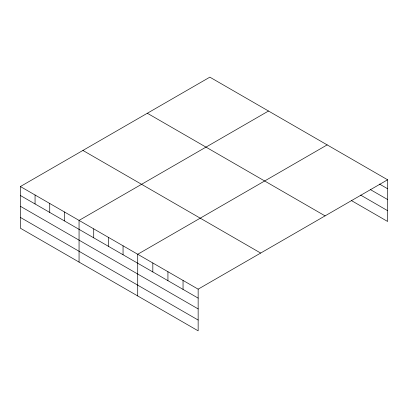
<?xml version="1.0" encoding="UTF-8"?>
<svg xmlns="http://www.w3.org/2000/svg" width="408" height="408" viewBox="0 0 408 408"><rect width="100%" height="100%" fill="white"/><g stroke="black" fill="none" stroke-linecap="round" stroke-linejoin="round"><path stroke-width="0.61" d="M351.446 200.593L387.6 221.468L387.6 179.78L209.85 77.158L20.4 186.532L20.4 228.22L198.15 330.842L198.15 289.16L20.4 186.532M268.505 111.022L79.06 220.402L79.06 262.084M327.165 144.891L137.715 254.266L137.715 295.948M198.15 289.16L387.6 179.78M379.506 184.064L387.6 188.741M370.331 189.567L387.6 199.537M360.621 195.09L387.6 210.666M147.329 113.251L325.084 215.878M82.916 150.44L260.671 253.062M20.4 195.493L198.15 298.115M20.4 206.29L198.15 308.917M20.4 217.418L198.15 320.04M183.044 280.434L183.044 289.394M167.933 271.713L167.933 280.668M152.827 262.987L152.827 271.947M123.053 245.8L123.053 254.755M108.385 237.334L108.385 246.289M93.723 228.868L93.723 237.823M64.393 211.936L64.393 220.891M49.73 203.47L49.73 212.425M35.062 194.999L35.062 203.959"/></g></svg>
